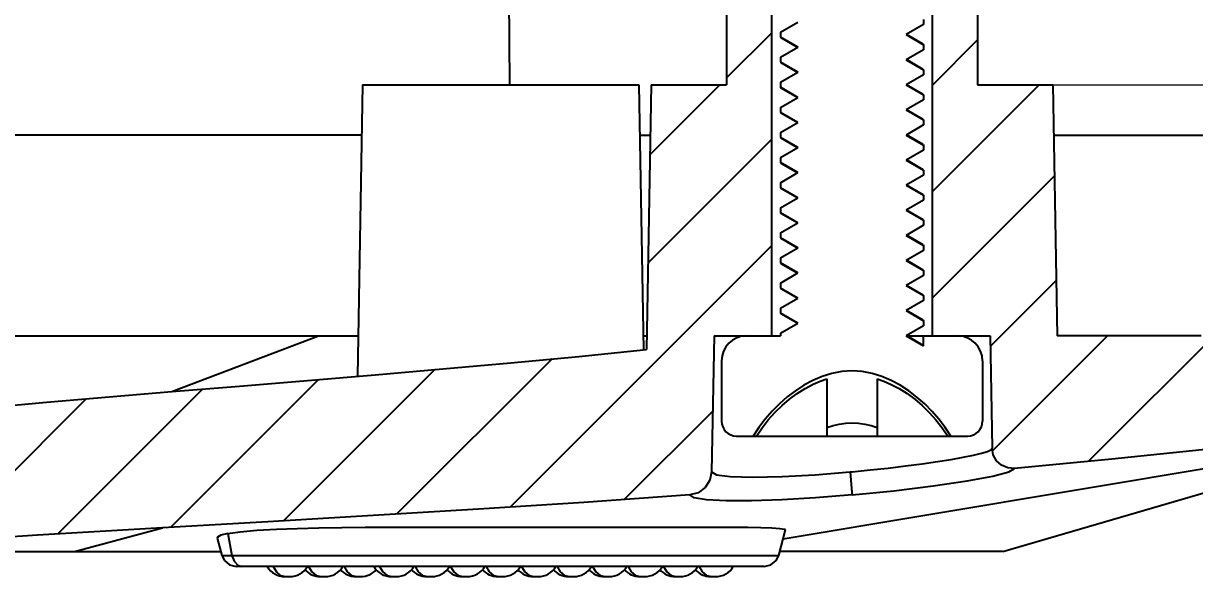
# Model space of a CAD drawing. Header units: millimetres. Extents: x 2698 to 3039, y 1138 to 1364.
# Drawn here: x 2776.96 to 2800.29, y 1205.14 to 1216.16 of the extents above; entities that cross this region are included whole.
import ezdxf

# ---------------------------------------------------------------- set-up
doc = ezdxf.new("R2010")
doc.units = ezdxf.units.MM
doc.layers.add('dim', color=82, linetype='Continuous', lineweight=9)
doc.styles.add('ROMAND', font='romand.shx', dxfattribs={"width": 0.75, "bigfont": 'gbcbig.shx'})
doc.dimstyles.new('YanXiu', dxfattribs={"dimtxt": 2.5, "dimasz": 2.2, "dimexe": 1, "dimexo": 0, "dimgap": 0.66, "dimtad": 0, "dimzin": 9, "dimdsep": 46, "dimtxsty": 'ROMAND', "dimblk": 'CLOSEDBLANK', "dimcen": 0, "dimclrd": 3, "dimclre": 3, "dimclrt": 7, "dimazin": 2, "dimtfac": 1, "dimtofl": 0, "dimtmove": 0, "dimatfit": 3, "dimldrblk": 'CLOSEDBLANK', "dimfxl": 1, "dimlwd": 5, "dimlwe": 5, "dimarcsym": 0})

# ---------------------------------------------------------------- blocks, each defined once
blk = doc.blocks.new('_ClosedBlank')
at = {"color": 0, "linetype": 'ByBlock', "lineweight": -2}
for p, q in [((-1, 0.1667), (0, 0)), ((-1, 0.1667), (-1, -0.1667)), ((0, 0), (-1, -0.1667))]:
    blk.add_line(p, q, dxfattribs=at)
blk = doc.blocks.new('*D6')
at = {"layer": 'Defpoints', "color": 0}
for p in [(2797.472, 1214.939), (2810.931, 1214.939), (2806.716, 1208.439)]:
    blk.add_point(p, dxfattribs=at)
at = {"layer": 'dim', "color": 3, "lineweight": 5}
for p, q in [((2810.931, 1214.939), (2810.931, 1217.339)), ((2797.472, 1214.939), (2811.53, 1214.939)), ((2810.931, 1210.839), (2810.931, 1212.539)), ((2806.716, 1208.439), (2811.53, 1208.439))]:
    blk.add_line(p, q, dxfattribs=at)
at = {"layer": 'dim', "color": 3, "lineweight": 5, "xscale": 2.4, "yscale": 2.4, "zscale": 2.4}
for p, rotation in [((2810.931, 1214.939), 90), ((2810.931, 1208.439), 270)]:
    blk.add_blockref('_ClosedBlank', p, dxfattribs=dict(at, rotation=rotation))
at = {"layer": 'dim', "color": 7, "insert": (2810.931, 1220.296), "char_height": 3, "attachment_point": 5, "rotation": 90, "style": 'ROMAND'}
blk.add_mtext('6.5', dxfattribs=at)

msp = doc.modelspace()

# ---------------------------------------------------------------- linework, layer by layer
at = {"color": 7, "linetype": 'Continuous'}
for p, q in [((2786.654, 1214.94), (2786.541, 1231.039)), ((2790.97, 1216.439), (2790.97, 1214.939)), ((2791.87, 1209.939), (2791.87, 1216.439)), ((2795.07, 1209.939), (2795.07, 1216.439)), ((2795.97, 1216.439), (2795.97, 1214.939)), ((2792.045, 1215.989), (2792.392, 1216.189)), ((2794.895, 1216.139), (2794.549, 1215.939)), ((2794.895, 1216.239), (2794.895, 1216.139)), ((2792.045, 1215.989), (2792.045, 1215.889)), ((2792.045, 1215.889), (2792.052, 1215.881)), ((2792.392, 1215.689), (2792.045, 1215.889)), ((2794.549, 1215.939), (2794.895, 1215.739)), ((2794.889, 1215.747), (2794.553, 1215.942)), ((2792.045, 1215.489), (2792.392, 1215.689)), ((2792.052, 1215.881), (2792.388, 1215.686)), ((2794.889, 1215.747), (2794.895, 1215.739)), ((2794.895, 1215.739), (2794.895, 1215.639)), ((2792.045, 1215.489), (2792.045, 1215.389)), ((2794.895, 1215.639), (2794.549, 1215.439)), ((2794.549, 1215.439), (2794.895, 1215.239)), ((2794.889, 1215.247), (2794.553, 1215.442)), ((2792.045, 1215.389), (2792.052, 1215.381)), ((2792.392, 1215.189), (2792.045, 1215.389)), ((2792.045, 1214.989), (2792.392, 1215.189)), ((2792.052, 1215.381), (2792.388, 1215.186)), ((2794.889, 1215.247), (2794.895, 1215.239)), ((2794.895, 1215.239), (2794.895, 1215.139)), ((2792.045, 1214.989), (2792.045, 1214.889)), ((2794.895, 1215.139), (2794.549, 1214.939)), ((2783.72, 1214.939), (2783.619, 1209.131)), ((2783.72, 1214.939), (2789.22, 1214.939)), ((2789.22, 1214.939), (2789.313, 1209.661)), ((2789.47, 1214.939), (2789.378, 1209.662)), ((2789.47, 1214.939), (2790.97, 1214.939)), ((2792.045, 1214.889), (2792.052, 1214.881)), ((2792.392, 1214.689), (2792.045, 1214.889)), ((2792.052, 1214.881), (2792.388, 1214.686)), ((2794.549, 1214.939), (2794.895, 1214.739)), ((2794.889, 1214.747), (2794.553, 1214.942)), ((2794.889, 1214.747), (2794.895, 1214.739)), ((2794.895, 1214.739), (2794.895, 1214.639)), ((2795.97, 1214.939), (2797.47, 1214.939)), ((2797.47, 1214.939), (2797.558, 1209.939)), ((2792.045, 1214.489), (2792.392, 1214.689)), ((2792.045, 1214.489), (2792.045, 1214.389)), ((2794.895, 1214.639), (2794.549, 1214.439)), ((2792.045, 1214.389), (2792.052, 1214.381)), ((2792.392, 1214.189), (2792.045, 1214.389)), ((2792.052, 1214.381), (2792.388, 1214.186)), ((2794.549, 1214.439), (2794.895, 1214.239)), ((2794.889, 1214.247), (2794.553, 1214.442)), ((2792.045, 1213.989), (2792.392, 1214.189)), ((2794.895, 1214.139), (2794.549, 1213.939)), ((2794.889, 1214.247), (2794.895, 1214.239)), ((2794.895, 1214.239), (2794.895, 1214.139)), ((2783.703, 1213.939), (2731.238, 1213.939)), ((2789.238, 1213.939), (2789.453, 1213.939)), ((2792.045, 1213.989), (2792.045, 1213.889)), ((2792.045, 1213.889), (2792.052, 1213.881)), ((2792.392, 1213.689), (2792.045, 1213.889)), ((2792.052, 1213.881), (2792.388, 1213.686)), ((2794.549, 1213.939), (2794.895, 1213.739)), ((2794.889, 1213.747), (2794.553, 1213.942)), ((2797.488, 1213.939), (2802.509, 1213.939)), ((2792.045, 1213.489), (2792.392, 1213.689)), ((2794.895, 1213.639), (2794.549, 1213.439)), ((2794.889, 1213.747), (2794.895, 1213.739)), ((2794.895, 1213.739), (2794.895, 1213.639)), ((2792.045, 1213.489), (2792.045, 1213.389)), ((2792.045, 1213.389), (2792.052, 1213.381)), ((2792.392, 1213.189), (2792.045, 1213.389)), ((2792.052, 1213.381), (2792.388, 1213.186)), ((2794.549, 1213.439), (2794.895, 1213.239)), ((2794.889, 1213.247), (2794.553, 1213.442)), ((2792.045, 1212.989), (2792.392, 1213.189)), ((2794.895, 1213.139), (2794.549, 1212.939)), ((2794.889, 1213.247), (2794.895, 1213.239)), ((2794.895, 1213.239), (2794.895, 1213.139)), ((2792.045, 1212.989), (2792.045, 1212.889)), ((2792.045, 1212.889), (2792.052, 1212.881)), ((2792.392, 1212.689), (2792.045, 1212.889)), ((2792.052, 1212.881), (2792.388, 1212.686)), ((2794.549, 1212.939), (2794.895, 1212.739)), ((2794.889, 1212.747), (2794.553, 1212.942)), ((2792.045, 1212.489), (2792.392, 1212.689)), ((2794.895, 1212.639), (2794.549, 1212.439)), ((2794.889, 1212.747), (2794.895, 1212.739)), ((2794.895, 1212.739), (2794.895, 1212.639)), ((2792.045, 1212.489), (2792.045, 1212.389)), ((2792.052, 1212.381), (2792.045, 1212.389)), ((2792.392, 1212.189), (2792.045, 1212.389)), ((2794.549, 1212.439), (2794.895, 1212.239)), ((2794.889, 1212.247), (2794.553, 1212.442)), ((2792.045, 1211.989), (2792.392, 1212.189)), ((2792.052, 1212.381), (2792.388, 1212.186)), ((2794.889, 1212.247), (2794.895, 1212.239)), ((2794.895, 1212.239), (2794.895, 1212.139)), ((2792.045, 1211.989), (2792.045, 1211.889)), ((2794.895, 1212.139), (2794.549, 1211.939)), ((2794.549, 1211.939), (2794.895, 1211.739)), ((2794.889, 1211.747), (2794.553, 1211.942)), ((2792.045, 1211.889), (2792.052, 1211.881)), ((2792.392, 1211.689), (2792.045, 1211.889)), ((2792.045, 1211.489), (2792.392, 1211.689)), ((2792.052, 1211.881), (2792.388, 1211.686)), ((2794.889, 1211.747), (2794.895, 1211.739)), ((2794.895, 1211.739), (2794.895, 1211.639)), ((2792.045, 1211.489), (2792.045, 1211.389)), ((2794.895, 1211.639), (2794.549, 1211.439)), ((2792.045, 1211.389), (2792.052, 1211.381)), ((2792.392, 1211.189), (2792.045, 1211.389)), ((2792.052, 1211.381), (2792.388, 1211.186)), ((2794.549, 1211.439), (2794.895, 1211.239)), ((2794.889, 1211.247), (2794.553, 1211.442)), ((2794.889, 1211.247), (2794.895, 1211.239)), ((2794.895, 1211.239), (2794.895, 1211.139)), ((2792.045, 1210.989), (2792.392, 1211.189)), ((2792.045, 1210.989), (2792.045, 1210.889)), ((2794.895, 1211.139), (2794.549, 1210.939)), ((2792.045, 1210.889), (2792.052, 1210.881)), ((2792.392, 1210.689), (2792.045, 1210.889)), ((2792.052, 1210.881), (2792.388, 1210.686)), ((2794.549, 1210.939), (2794.895, 1210.739)), ((2794.889, 1210.747), (2794.553, 1210.942)), ((2792.045, 1210.489), (2792.392, 1210.689)), ((2794.895, 1210.639), (2794.549, 1210.439)), ((2794.889, 1210.747), (2794.895, 1210.739)), ((2794.895, 1210.739), (2794.895, 1210.639)), ((2792.045, 1210.489), (2792.045, 1210.389)), ((2792.052, 1210.381), (2792.045, 1210.389)), ((2792.392, 1210.189), (2792.045, 1210.389)), ((2792.052, 1210.381), (2792.388, 1210.186)), ((2794.549, 1210.439), (2794.895, 1210.239)), ((2794.889, 1210.247), (2794.553, 1210.442)), ((2792.045, 1209.989), (2792.392, 1210.189)), ((2794.895, 1210.139), (2794.549, 1209.939)), ((2794.889, 1210.247), (2794.895, 1210.239)), ((2794.895, 1210.239), (2794.895, 1210.139)), ((2731.308, 1209.939), (2783.633, 1209.939)), ((2779.916, 1208.828), (2782.838, 1209.939)), ((2789.308, 1209.939), (2789.383, 1209.939)), ((2790.72, 1209.939), (2790.673, 1207.229)), ((2790.72, 1209.939), (2792.045, 1209.939)), ((2792.045, 1209.989), (2792.045, 1209.939)), ((2794.549, 1209.939), (2794.895, 1209.739)), ((2794.889, 1209.747), (2794.553, 1209.942)), ((2794.558, 1209.939), (2796.22, 1209.939)), ((2794.895, 1209.739), (2794.895, 1209.939)), ((2796.22, 1209.939), (2796.26, 1207.695)), ((2800.426, 1209.939), (2797.558, 1209.939)), ((2794.889, 1209.747), (2794.895, 1209.739)), ((2790.87, 1209.439), (2790.87, 1208.239)), ((2796.07, 1209.439), (2796.07, 1208.239)), ((2782.619, 1209.047), (2783.969, 1209.161)), ((2792.97, 1209.081), (2792.97, 1207.939)), ((2793.97, 1209.081), (2793.97, 1207.939)), ((2777.423, 1208.615), (2779.916, 1208.828)), ((2774.941, 1208.385), (2777.423, 1208.615)), ((2791.17, 1207.939), (2795.77, 1207.939)), ((2804.139, 1207.9), (2792.097, 1205.883)), ((2796.471, 1205.639), (2804.196, 1207.888)), ((2793.434, 1207.225), (2793.47, 1207.228)), ((2793.467, 1206.812), (2793.47, 1206.766)), ((2777.982, 1205.639), (2779.731, 1206.112)), ((2780.821, 1205.906), (2780.913, 1205.561)), ((2781.034, 1205.996), (2781.116, 1205.561)), ((2792.01, 1205.561), (2792.147, 1206.068)), ((2731.393, 1205.639), (2780.893, 1205.639)), ((2796.47, 1205.639), (2792.01, 1205.639)), ((2780.913, 1205.561), (2780.965, 1205.457)), ((2780.913, 1205.561), (2792.01, 1205.561)), ((2780.965, 1205.457), (2781.07, 1205.37)), ((2781.07, 1205.37), (2781.203, 1205.339)), ((2791.721, 1205.339), (2781.203, 1205.339)), ((2782.085, 1205.163), (2782.181, 1205.139)), ((2782.643, 1205.339), (2782.707, 1205.233)), ((2782.707, 1205.233), (2782.792, 1205.163)), ((2782.792, 1205.163), (2782.888, 1205.139)), ((2783.351, 1205.339), (2783.414, 1205.233)), ((2783.414, 1205.233), (2783.499, 1205.163)), ((2783.499, 1205.163), (2783.596, 1205.139)), ((2784.206, 1205.163), (2784.303, 1205.139)), ((2784.765, 1205.339), (2784.828, 1205.233)), ((2784.828, 1205.233), (2784.913, 1205.163)), ((2784.913, 1205.163), (2785.01, 1205.139)), ((2785.472, 1205.339), (2785.535, 1205.233)), ((2785.535, 1205.233), (2785.62, 1205.163)), ((2785.62, 1205.163), (2785.717, 1205.139)), ((2786.179, 1205.339), (2786.242, 1205.233)), ((2786.242, 1205.233), (2786.327, 1205.163)), ((2786.327, 1205.163), (2786.424, 1205.139)), ((2786.886, 1205.339), (2786.949, 1205.233)), ((2786.949, 1205.233), (2787.034, 1205.163)), ((2787.034, 1205.163), (2787.131, 1205.139)), ((2787.593, 1205.339), (2787.656, 1205.233)), ((2787.656, 1205.233), (2787.741, 1205.163)), ((2787.741, 1205.163), (2787.838, 1205.139)), ((2788.3, 1205.339), (2788.363, 1205.233)), ((2788.363, 1205.233), (2788.449, 1205.163)), ((2788.449, 1205.163), (2788.545, 1205.139)), ((2789.007, 1205.339), (2789.071, 1205.233)), ((2789.071, 1205.233), (2789.156, 1205.163)), ((2789.156, 1205.163), (2789.252, 1205.139)), ((2789.715, 1205.339), (2789.778, 1205.233)), ((2789.778, 1205.233), (2789.863, 1205.163)), ((2789.863, 1205.163), (2789.959, 1205.139)), ((2790.422, 1205.339), (2790.485, 1205.233)), ((2790.485, 1205.233), (2790.57, 1205.163)), ((2790.57, 1205.163), (2790.667, 1205.139)), ((2782.163, 1205.139), (2782.275, 1205.139)), ((2782.87, 1205.139), (2782.982, 1205.139)), ((2783.577, 1205.139), (2783.689, 1205.139)), ((2784.284, 1205.139), (2784.397, 1205.139)), ((2784.992, 1205.139), (2785.104, 1205.139)), ((2785.699, 1205.139), (2785.811, 1205.139)), ((2786.406, 1205.139), (2786.518, 1205.139)), ((2787.113, 1205.139), (2787.225, 1205.139)), ((2787.82, 1205.139), (2787.932, 1205.139)), ((2788.527, 1205.139), (2788.639, 1205.139)), ((2789.234, 1205.139), (2789.346, 1205.139)), ((2789.941, 1205.139), (2790.053, 1205.139)), ((2790.648, 1205.139), (2790.761, 1205.139))]:
    msp.add_line(p, q, dxfattribs=at)
at = {"color": 40, "linetype": 'Continuous'}
for p, q in [((2791.87, 1215.976), (2790.97, 1215.076)), ((2795.97, 1215.834), (2795.07, 1214.934)), ((2790.833, 1214.939), (2789.446, 1213.552)), ((2797.197, 1214.939), (2795.07, 1212.812)), ((2791.87, 1213.855), (2789.409, 1211.393)), ((2797.502, 1213.123), (2795.07, 1210.691)), ((2791.87, 1211.734), (2786.659, 1206.522)), ((2797.539, 1211.038), (2796.224, 1209.723)), ((2801.823, 1211.079), (2798.179, 1207.436)), ((2798.561, 1209.939), (2796.269, 1207.646)), ((2787.494, 1209.478), (2784.397, 1206.382)), ((2785.158, 1209.264), (2782.144, 1206.25)), ((2782.838, 1209.066), (2779.895, 1206.122)), ((2778.213, 1208.683), (2775.37, 1205.839)), ((2780.529, 1208.877), (2777.637, 1205.986)), ((2790.694, 1208.436), (2788.933, 1206.674))]:
    msp.add_line(p, q, dxfattribs=at)
at = {"color": 7, "linetype": 'Continuous'}
for points in [[(2786.672, 1209.401), (2788.025, 1209.528), (2789.378, 1209.662)], [(2783.969, 1209.161), (2785.32, 1209.278), (2786.672, 1209.401)], [(2793.47, 1209.239), (2793.268, 1209.225), (2793.068, 1209.187), (2792.875, 1209.126), (2792.689, 1209.046), (2792.512, 1208.951), (2792.342, 1208.841), (2792.179, 1208.718), (2792.024, 1208.582), (2791.877, 1208.435), (2791.74, 1208.278), (2791.614, 1208.113), (2791.5, 1207.939)], [(2795.441, 1207.939), (2795.327, 1208.112), (2795.202, 1208.276), (2795.066, 1208.432), (2794.92, 1208.579), (2794.763, 1208.716), (2794.599, 1208.841), (2794.427, 1208.952), (2794.249, 1209.048), (2794.063, 1209.127), (2793.871, 1209.187), (2793.673, 1209.226), (2793.471, 1209.239)], [(2779.916, 1208.828), (2781.268, 1208.937), (2782.619, 1209.047)], [(2791.565, 1207.939), (2791.677, 1208.105), (2791.802, 1208.264), (2791.936, 1208.413), (2792.078, 1208.55), (2792.225, 1208.676), (2792.379, 1208.788), (2792.537, 1208.888), (2792.693, 1208.971), (2792.838, 1209.034), (2792.97, 1209.081)], [(2793.97, 1209.081), (2794.105, 1209.033), (2794.251, 1208.969), (2794.409, 1208.885), (2794.568, 1208.785), (2794.72, 1208.672), (2794.866, 1208.547), (2795.007, 1208.411), (2795.14, 1208.263), (2795.264, 1208.105), (2795.376, 1207.939)], [(2792.97, 1208.11), (2793.092, 1208.15), (2793.216, 1208.179), (2793.343, 1208.197), (2793.47, 1208.203), (2793.598, 1208.197), (2793.725, 1208.179), (2793.849, 1208.15), (2793.97, 1208.11)], [(2802.672, 1207.908), (2800.641, 1207.684), (2798.644, 1207.48), (2796.704, 1207.295)], [(2793.47, 1207.228), (2793.834, 1207.264), (2794.192, 1207.302), (2794.538, 1207.344), (2794.866, 1207.387), (2795.17, 1207.43), (2795.445, 1207.474), (2795.686, 1207.517), (2795.888, 1207.558), (2796.049, 1207.597), (2796.166, 1207.633), (2796.236, 1207.666), (2796.26, 1207.695)], [(2796.704, 1207.295), (2796.571, 1207.305), (2796.449, 1207.357), (2796.349, 1207.447), (2796.284, 1207.564), (2796.26, 1207.695)], [(2793.47, 1206.766), (2794.3, 1206.85), (2795.088, 1206.948), (2795.761, 1207.047), (2796.274, 1207.142), (2796.595, 1207.226), (2796.704, 1207.295)], [(2790.673, 1207.228), (2790.638, 1207.058), (2790.544, 1206.912), (2790.404, 1206.81), (2790.237, 1206.766)], [(2790.673, 1207.229), (2790.769, 1207.17), (2791.042, 1207.132), (2791.494, 1207.119), (2792.081, 1207.132), (2792.732, 1207.169), (2793.434, 1207.225)], [(2793.434, 1207.225), (2793.447, 1207.058), (2793.467, 1206.812)], [(2790.237, 1206.766), (2788.128, 1206.618), (2786.03, 1206.481), (2783.93, 1206.353), (2781.83, 1206.231), (2779.73, 1206.113)], [(2793.47, 1206.766), (2792.74, 1206.706), (2792.068, 1206.666), (2791.466, 1206.646), (2790.959, 1206.646), (2790.571, 1206.666), (2790.325, 1206.706), (2790.237, 1206.766)], [(2779.731, 1206.112), (2777.242, 1205.962), (2774.824, 1205.804), (2772.477, 1205.639)], [(2781.034, 1205.996), (2781.281, 1206.031), (2781.612, 1206.061), (2782.001, 1206.084), (2782.416, 1206.1), (2782.85, 1206.111), (2783.303, 1206.118), (2783.772, 1206.123), (2784.258, 1206.125), (2784.761, 1206.127), (2785.281, 1206.127)], [(2785.281, 1206.127), (2786.356, 1206.127), (2787.972, 1206.125)], [(2787.972, 1206.125), (2788.494, 1206.126), (2789.48, 1206.127)], [(2789.48, 1206.127), (2790.352, 1206.127), (2790.738, 1206.127), (2791.086, 1206.125), (2791.393, 1206.123), (2791.654, 1206.118), (2791.869, 1206.111), (2792.03, 1206.1), (2792.125, 1206.084), (2792.145, 1206.068)], [(2781.034, 1205.996), (2780.895, 1205.962), (2780.826, 1205.925), (2780.821, 1205.906)], [(2781.116, 1205.561), (2781.158, 1205.447), (2781.23, 1205.368), (2781.321, 1205.339)], [(2791.721, 1205.339), (2791.853, 1205.37), (2791.959, 1205.457), (2792.01, 1205.561)], [(2781.936, 1205.339), (2782, 1205.233), (2782.085, 1205.163)], [(2784.058, 1205.339), (2784.121, 1205.233), (2784.206, 1205.163)]]:
    msp.add_lwpolyline(points, dxfattribs=at)
for centre, radius, start, end in [((2791.37, 1209.439), 0.5, 90, 180), ((2795.57, 1209.439), 0.5, 0, 90), ((2791.17, 1208.239), 0.3, 180, 270), ((2795.77, 1208.239), 0.3, 270, 0), ((2782.166, 1205.539), 0.4, 210, 270.9417), ((2782.273, 1205.539), 0.4, 269.0583, 330), ((2782.873, 1205.539), 0.4, 220.3631, 270.9417), ((2782.98, 1205.539), 0.4, 269.0583, 330), ((2783.58, 1205.539), 0.4, 220.3631, 270.9417), ((2783.687, 1205.539), 0.4, 269.0583, 319.6369), ((2784.287, 1205.539), 0.4, 210, 270.9417), ((2784.394, 1205.539), 0.4, 269.0583, 330), ((2784.994, 1205.539), 0.4, 220.3631, 270.9417), ((2785.101, 1205.539), 0.4, 269.0583, 330), ((2785.701, 1205.539), 0.4, 220.3631, 270.9417), ((2785.808, 1205.539), 0.4, 269.0583, 330), ((2786.408, 1205.539), 0.4, 220.3631, 270.9417), ((2786.515, 1205.539), 0.4, 269.0583, 330), ((2787.115, 1205.539), 0.4, 220.3631, 270.9417), ((2787.223, 1205.539), 0.4, 269.0583, 330), ((2787.822, 1205.539), 0.4, 220.3631, 270.9417), ((2787.93, 1205.539), 0.4, 269.0583, 330), ((2788.53, 1205.539), 0.4, 220.3631, 270.9417), ((2788.637, 1205.539), 0.4, 269.0583, 330), ((2789.237, 1205.539), 0.4, 220.3631, 270.9417), ((2789.344, 1205.539), 0.4, 269.0583, 330), ((2789.944, 1205.539), 0.4, 220.3631, 270.9417), ((2790.051, 1205.539), 0.4, 269.0583, 330), ((2790.651, 1205.539), 0.4, 220.3631, 270.9417), ((2790.758, 1205.539), 0.4, 269.0583, 330)]:
    msp.add_arc(centre, radius, start, end, dxfattribs=at)

# ---------------------------------------------------------------- dimensions: what is measured, and where the dimension line sits
at = {"layer": 'dim'}
dim = msp.add_linear_dim(base=(2810.931, 1214.939), p1=(2806.716, 1208.439), p2=(2797.472, 1214.939), angle=90, dimstyle='YanXiu', override={"dimtxt": 3, "dimasz": 2.4, "dimexe": 0.5997, "dimgap": 0.5997, "dimzin": 8}, dxfattribs=at)
dim.commit()
dim.dimension.update_dxf_attribs({"geometry": '*D6', "text_midpoint": (2810.931, 1220.296)})

doc.saveas('drawing.dxf')
